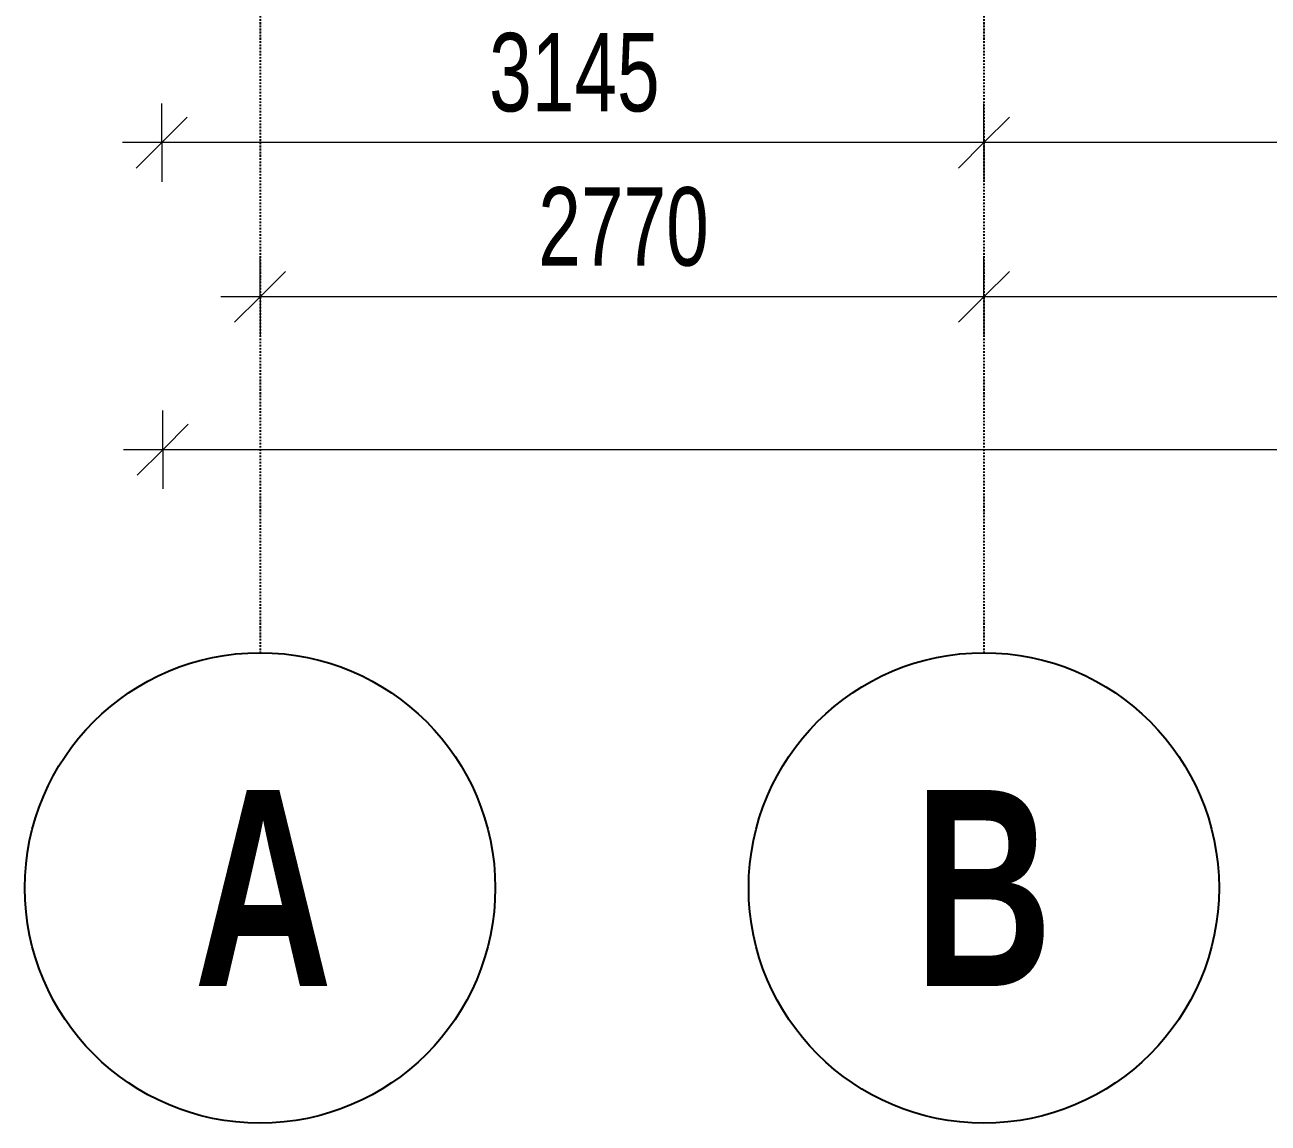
# Model space of a CAD drawing. Header units: millimetres. Extents: x 175370 to 209523, y 3478 to 159868.
# Drawn here: x 180318 to 185076, y 118851 to 123053 of the extents above; entities that cross this region are included whole.
import ezdxf

# ---------------------------------------------------------------- set-up
doc = ezdxf.new("R2010")
doc.units = ezdxf.units.MM
doc.linetypes.add('1_Čerchovaná 6_0mm', pattern=[12, 6, -3, 0, -3])
doc.layers.add('A-ANNO-DIMS', color=7, linetype='Continuous', lineweight=9)
doc.layers.add('A-ANNO-DIMS-150', color=7, linetype='Continuous', lineweight=9)
for name, color, linetype, lineweight, true_color in [('S-GRID-1', 9, '1_Čerchovaná 6_0mm', 25, 0x808080), ('S-GRID-IDEN', 9, 'Continuous', 25, 0x808080), ('S-GRID-IDEN-1', 9, 'Continuous', 9, 0x808080)]:
    doc.layers.add(name, color=color, linetype=linetype, lineweight=lineweight, true_color=true_color)
doc.styles.add('Arial', font='arial.ttf', dxfattribs={"width": 0.7, "height": 300})
doc.styles.add('Arial_B', font='arialbd.ttf', dxfattribs={"width": 0.7, "height": 750})
doc.dimstyles.new('Vnitřní_-_průhledné', dxfattribs={"dimscale": 304.8, "dimtxt": 306.07782, "dimasz": 0.639764, "dimexe": 0.492126, "dimexo": 0.0625, "dimgap": 0.098425, "dimtad": 1, "dimdec": 0, "dimrnd": 5, "dimzin": 0, "dimdsep": 46, "dimtxsty": 'Arial', "dimblk1": 'OBLIQUE', "dimblk2": 'OBLIQUE', "dimsah": 1, "dimcen": 0.09, "dimdle": 0.492126, "dimazin": 0, "dimtfac": 1, "dimtdec": 4, "dimtix": 1, "dimtmove": 0, "dimatfit": 3, "dimfxl": 0.492126, "dimfxlon": 1, "dimtvp": 1, "dimtolj": 1, "dimtzin": 0, "dimarcsym": 2})

# ---------------------------------------------------------------- blocks, each defined once
blk = doc.blocks.new('Osnova - 6mm-307864-1NP')
at = {"layer": 'S-GRID-IDEN'}
blk.add_circle((0, 0), 6, dxfattribs=at)
blk = doc.blocks.new('DIMBLOCK4-1NP')
at = {"layer": 'A-ANNO-DIMS-150'}
for p, q in [((183988.2, 122602.8), (183988.2, 122752.8)), ((187988.2, 122602.8), (187988.2, 122752.8)), ((187988.2, 122602.8), (183988.2, 122602.8)), ((183988.2, 122602.8), (183988.2, 122452.8)), ((187988.2, 122602.8), (187988.2, 122452.8))]:
    blk.add_line(p, q, dxfattribs=at)
at = {"layer": 'A-ANNO-DIMS-150', "lineweight": 18}
for p, q in [((183988.2, 122602.8), (184085.7, 122700.3)), ((187988.2, 122602.8), (188085.7, 122700.3)), ((183988.2, 122602.8), (183890.7, 122505.3)), ((187988.2, 122602.8), (187890.7, 122505.3))]:
    blk.add_line(p, q, dxfattribs=at)
at = {"layer": 'A-ANNO-DIMS-150', "color": 0, "insert": (185668, 123022.2), "char_height": 300, "width": 768.491, "attachment_point": 1, "line_spacing_factor": 0.941778, "style": 'Arial'}
blk.add_mtext('4000', dxfattribs=at)
blk = doc.blocks.new('_Oblique')
at = {"color": 0, "linetype": 'ByBlock', "lineweight": -2}
blk.add_line((-0.5, -0.5), (0.5, 0.5), dxfattribs=at)
blk = doc.blocks.new('DIMBLOCK5-1NP')
at = {"layer": 'A-ANNO-DIMS-150'}
for p, q in [((180842.2, 122602.8), (180842.2, 122752.8)), ((183988.2, 122602.8), (183988.2, 122752.8)), ((183988.2, 122602.8), (180692.2, 122602.8)), ((180842.2, 122602.8), (180842.2, 122452.8)), ((183988.2, 122602.8), (183988.2, 122452.8))]:
    blk.add_line(p, q, dxfattribs=at)
at = {"layer": 'A-ANNO-DIMS-150', "lineweight": 18}
for p, q in [((180842.2, 122602.8), (180939.7, 122700.3)), ((183988.2, 122602.8), (184085.7, 122700.3)), ((180842.2, 122602.8), (180744.7, 122505.3)), ((183988.2, 122602.8), (183890.7, 122505.3))]:
    blk.add_line(p, q, dxfattribs=at)
at = {"layer": 'A-ANNO-DIMS-150', "color": 0, "insert": (182095, 123022.2), "char_height": 300, "width": 768.491, "attachment_point": 1, "line_spacing_factor": 0.941778, "style": 'Arial'}
blk.add_mtext('3145', dxfattribs=at)
blk = doc.blocks.new('DIMBLOCK36-1NP')
at = {"layer": 'A-ANNO-DIMS-150'}
for p, q in [((183988.2, 122012.5), (183988.2, 122162.5)), ((187988.2, 122012.5), (187988.2, 122162.5)), ((187988.2, 122012.5), (183988.2, 122012.5)), ((183988.2, 122012.5), (183988.2, 121862.5)), ((187988.2, 122012.5), (187988.2, 121862.5))]:
    blk.add_line(p, q, dxfattribs=at)
at = {"layer": 'A-ANNO-DIMS-150', "lineweight": 18}
for p, q in [((183988.2, 122012.5), (184085.7, 122110)), ((187988.2, 122012.5), (188085.7, 122110)), ((183988.2, 122012.5), (183890.7, 121915)), ((187988.2, 122012.5), (187890.7, 121915))]:
    blk.add_line(p, q, dxfattribs=at)
at = {"layer": 'A-ANNO-DIMS-150', "color": 0, "insert": (185668, 122432), "char_height": 300, "width": 768.491, "attachment_point": 1, "line_spacing_factor": 0.941778, "style": 'Arial'}
blk.add_mtext('4000', dxfattribs=at)
blk = doc.blocks.new('DIMBLOCK37-1NP')
at = {"layer": 'A-ANNO-DIMS-150'}
for p, q in [((181218.2, 122012.5), (181218.2, 122162.5)), ((183988.2, 122012.5), (183988.2, 122162.5)), ((183988.2, 122012.5), (181068.2, 122012.5)), ((181218.2, 122012.5), (181218.2, 121862.5)), ((183988.2, 122012.5), (183988.2, 121862.5))]:
    blk.add_line(p, q, dxfattribs=at)
at = {"layer": 'A-ANNO-DIMS-150', "lineweight": 18}
for p, q in [((181218.2, 122012.5), (181315.7, 122110)), ((183988.2, 122012.5), (184085.7, 122110)), ((181218.2, 122012.5), (181120.7, 121915)), ((183988.2, 122012.5), (183890.7, 121915))]:
    blk.add_line(p, q, dxfattribs=at)
at = {"layer": 'A-ANNO-DIMS-150', "color": 0, "insert": (182283, 122432), "char_height": 300, "width": 768.491, "attachment_point": 1, "line_spacing_factor": 0.941778, "style": 'Arial'}
blk.add_mtext('2770', dxfattribs=at)
blk = doc.blocks.new('DIMBLOCK38-1NP')
at = {"layer": 'A-ANNO-DIMS-150'}
for p, q in [((180845.7, 121427.4), (180845.7, 121577.4)), ((200158.2, 121427.4), (200158.2, 121577.4)), ((200308.2, 121427.4), (180695.7, 121427.4)), ((180845.7, 121427.4), (180845.7, 121277.4)), ((200158.2, 121427.4), (200158.2, 121277.4))]:
    blk.add_line(p, q, dxfattribs=at)
at = {"layer": 'A-ANNO-DIMS-150', "lineweight": 18}
for p, q in [((180845.7, 121427.4), (180943.2, 121524.9)), ((200158.2, 121427.4), (200255.7, 121524.9)), ((180845.7, 121427.4), (180748.2, 121329.9)), ((200158.2, 121427.4), (200060.7, 121329.9))]:
    blk.add_line(p, q, dxfattribs=at)
at = {"layer": 'A-ANNO-DIMS-150', "color": 0, "insert": (190101.7, 121846.9), "char_height": 300, "width": 960.613, "attachment_point": 1, "line_spacing_factor": 0.941778, "style": 'Arial'}
blk.add_mtext('19310', dxfattribs=at)

msp = doc.modelspace()

# ---------------------------------------------------------------- linework, layer by layer
at = {"layer": 'S-GRID-1'}
for p, q in [((181218.2, 158068.3), (181218.2, 120650.8)), ((183988.2, 158068.3), (183988.2, 120650.8))]:
    msp.add_line(p, q, dxfattribs=at)

# ---------------------------------------------------------------- block references
at = {"layer": 'S-GRID-IDEN', "xscale": 149.9999999999999, "yscale": 149.9999999999999, "zscale": 149.9999999999999, "rotation": 180}
for p in [(181218.2, 119750.8), (183988.2, 119750.8)]:
    msp.add_blockref('Osnova - 6mm-307864-1NP', p, dxfattribs=at)

# ---------------------------------------------------------------- texts
at = {"layer": 'S-GRID-IDEN-1', "char_height": 750, "attachment_point": 1, "style": 'Arial_B'}
for s, insert, width in [('\\fArial|b1|i0|c238|p34|;\\W.7;A', (180965.3, 120125.4), 614.493), ('\\fArial|b1|i0|c238|p34|;\\W.7;B', (183721.2, 120125.4), 648.164)]:
    msp.add_mtext(s, dxfattribs=dict(at, insert=insert, width=width))

# ---------------------------------------------------------------- dimensions: what is measured, and where the dimension line sits
at = {"layer": 'A-ANNO-DIMS'}
for base, p1, p2, override, picture, middle in [((180842.2, 122602.8), (183988.2, 122452.8), (180842.2, 122752.8), {"dimpost": '<>', "dimfxl": 3160.279252}, 'DIMBLOCK5-1NP', (182415.2, 122786)), ((181218.2, 122012.5), (183988.2, 121862.5), (181218.2, 121862.5), {"dimpost": '<>', "dimfxl": 2770}, 'DIMBLOCK37-1NP', (182603.2, 122195.7)), ((183988.2, 122012.5), (187988.2, 121862.5), (183988.2, 121862.5), {"dimpost": '<>', "dimfxl": 4000}, 'DIMBLOCK36-1NP', (185988.2, 122195.7)), ((180845.7101, 121427.3904), (200158.1896, 121577.3904), (180845.7101, 121577.3904), {"dimpost": '<>', "dimfxl": 19312.479498}, 'DIMBLOCK38-1NP', (190501.9499, 121610.6646))]:
    dim = msp.add_linear_dim(base=base, p1=p1, p2=p2, dimstyle='Vnitřní_-_průhledné', override=override, dxfattribs=at)
    dim.commit()
    dim.dimension.update_dxf_attribs({"geometry": picture, "text_midpoint": middle})
dim = msp.add_linear_dim(base=(183988.2, 122602.8), p1=(187988.2, 122452.8), p2=(183988.2, 122452.8), angle=0, dimstyle='Vnitřní_-_průhledné', override={"dimpost": '<>', "dimfxl": 4000}, dxfattribs=at)
dim.commit()
dim.dimension.update_dxf_attribs({"geometry": 'DIMBLOCK4-1NP', "text_midpoint": (185988.2, 122785.9)})

doc.saveas('drawing.dxf')
